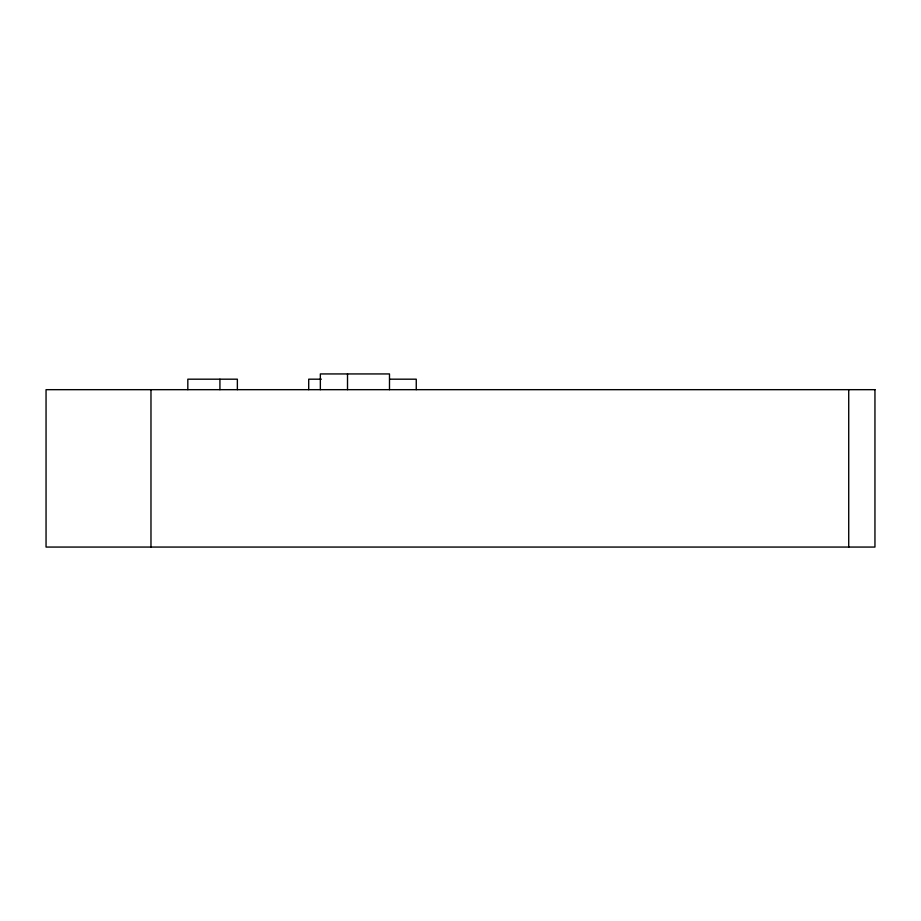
<?xml version="1.0" encoding="UTF-8"?>
<svg xmlns="http://www.w3.org/2000/svg" width="921" height="921" viewBox="0 0 921 921"><rect width="100%" height="100%" fill="white"/><g stroke="black" fill="none" stroke-linecap="round" stroke-linejoin="round"><path stroke-width="1.38" d="M321.325 379.187L308.708 379.187L308.708 389.675M389.618 379.187L416.257 379.187L416.257 389.675M848.725 389.675L848.725 547.062M389.491 389.675L389.491 373.938L320.347 373.938L320.347 389.675M347.516 373.938L347.516 389.675M237.365 389.675L237.365 379.187L187.826 379.187L187.826 389.675M219.923 379.187L219.923 389.675M150.975 389.675L150.975 547.062M874.95 389.675L46.05 389.675L46.05 547.062L874.95 547.062L874.95 389.675"/></g></svg>
